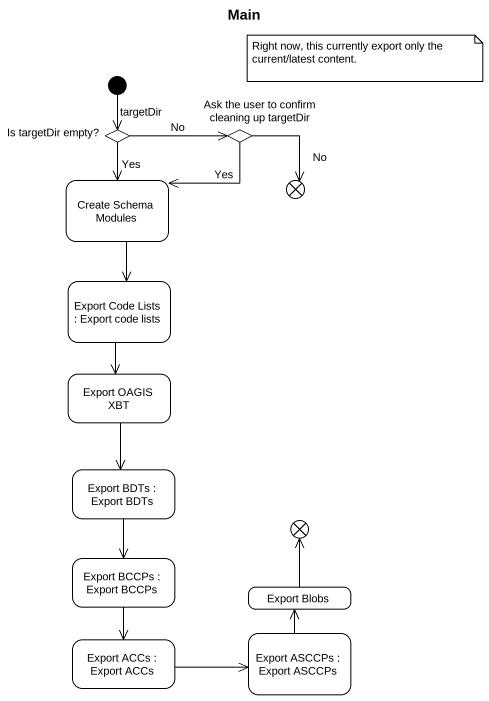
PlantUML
@startuml
title Main
hide empty description
state "Is targetDir empty?" as Is_targetDir_empty <<choice>>
state "Ask the user to confirm cleaning up targetDir" as Ask_the_user_to_confirm <<choice>>
state "Create Schema Modules" as Create_Schema_Modules
state flowfinal1 <<end>>
state "Export Code Lists : Export code lists" as Export_Code_Lists
state "Export OAGIS XBT" as Export_OAGIS_XBT
state "Export BDTs : Export BDTs" as Export_BDTs
state flowfinal2 <<end>>
state "Export BCCPs : Export BCCPs" as Export_BCCPs
state "Export Blobs" as Export_Blobs
state "Export ACCs : Export ACCs" as Export_ACCs
state "Export ASCCPs : Export ASCCPs" as Export_ASCCPs
[*] --> Is_targetDir_empty : targetDir
Is_targetDir_empty -right-> Ask_the_user_to_confirm : No
Is_targetDir_empty --> Create_Schema_Modules : Yes
Ask_the_user_to_confirm --> Create_Schema_Modules : Yes
Ask_the_user_to_confirm --> flowfinal1 : No
Create_Schema_Modules --> Export_Code_Lists
Export_Code_Lists --> Export_OAGIS_XBT
Export_OAGIS_XBT --> Export_BDTs
Export_BDTs --> Export_BCCPs
Export_BCCPs --> Export_ACCs
Export_Blobs -up-> flowfinal2
Export_ACCs -right-> Export_ASCCPs
Export_ASCCPs -up-> Export_Blobs
note as N1
  Right now, this currently export only the current/latest content.
end note
@enduml
